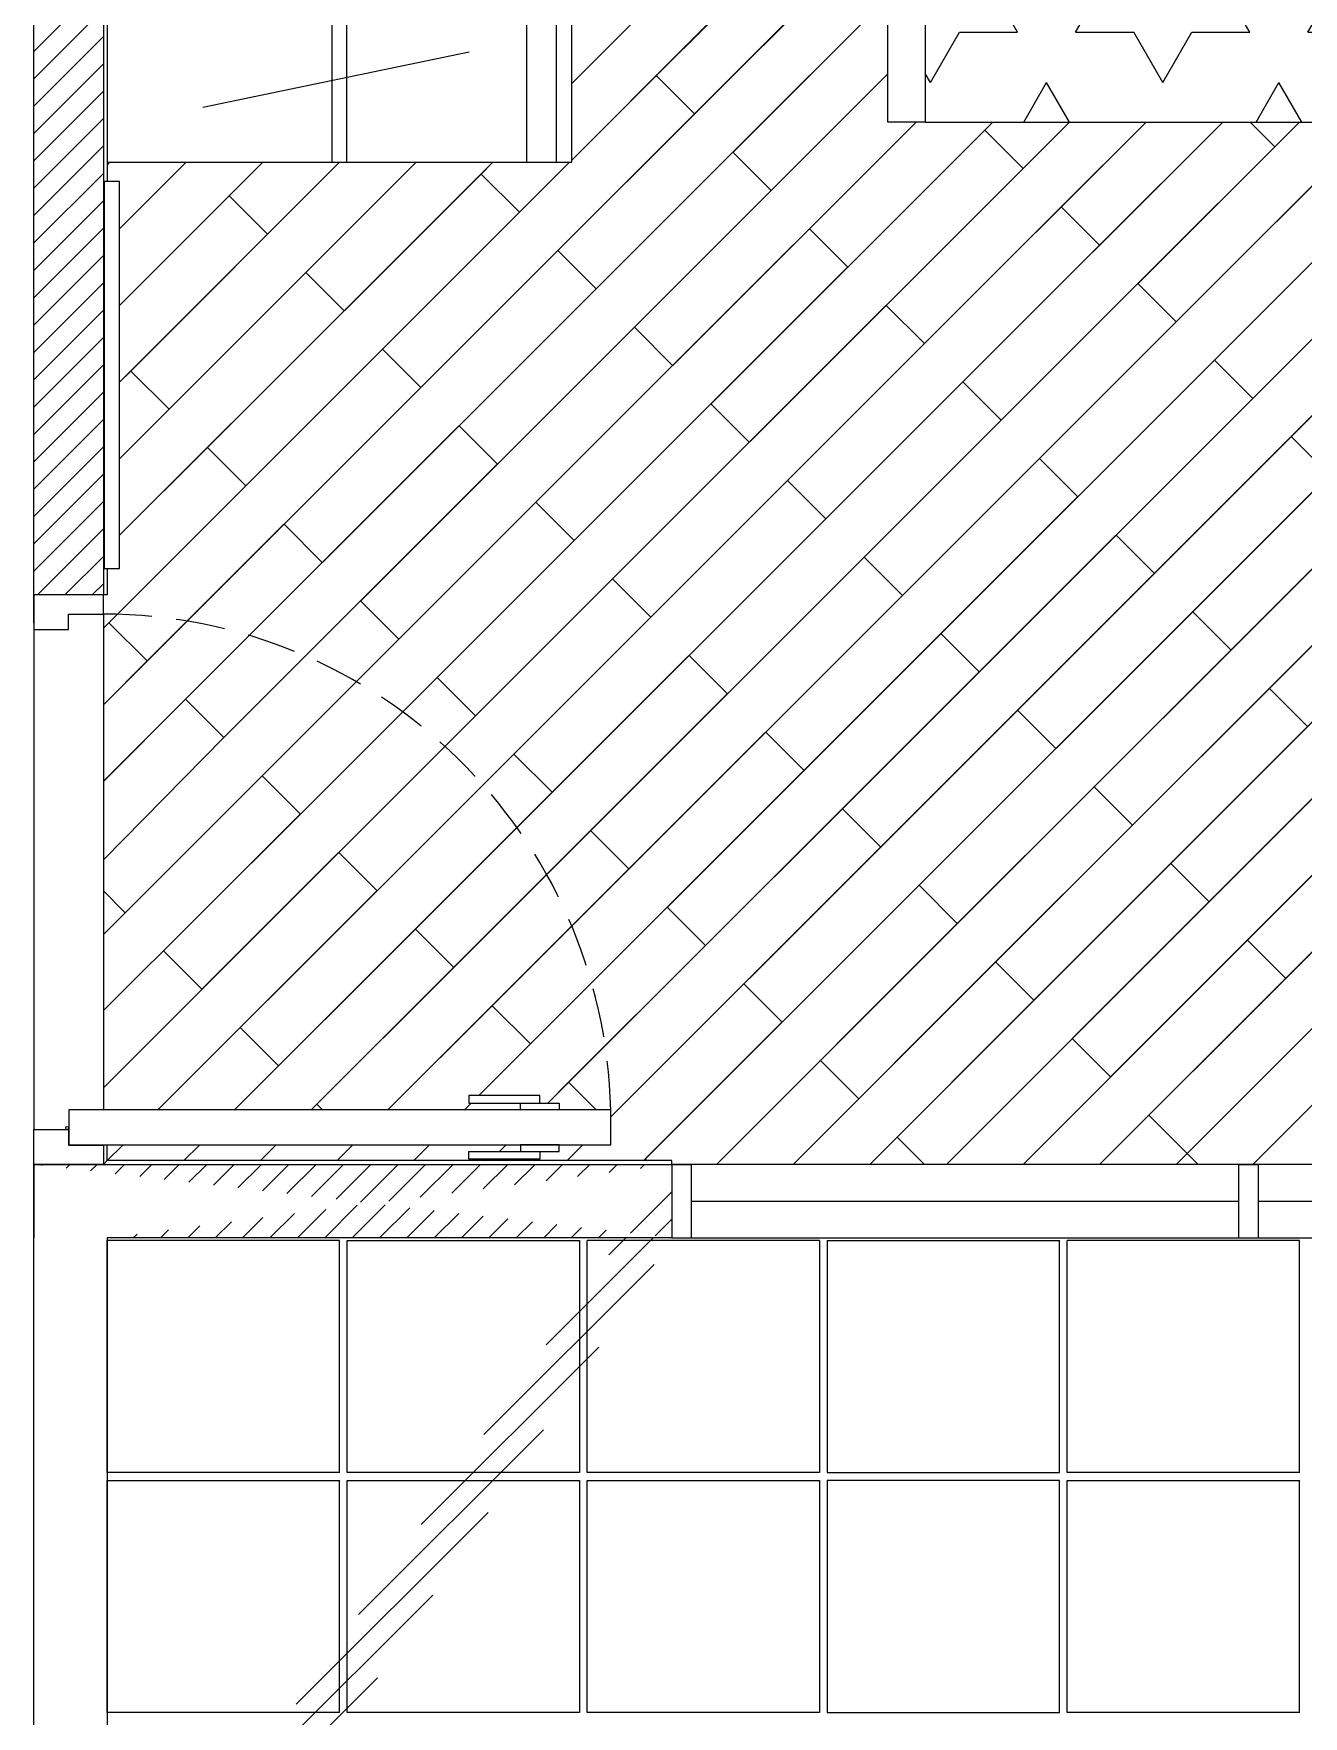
# Model space of a CAD drawing. Header units: inches. Extents: x 342 to 2540, y 601 to 2289.
# Drawn here: x 1274.9 to 1438.9, y 1445.1 to 1662.6 of the extents above; entities that cross this region are included whole.
import ezdxf

# ---------------------------------------------------------------- set-up
doc = ezdxf.new("R2010")
doc.units = ezdxf.units.IN
doc.header["$MEASUREMENT"] = 0
doc.linetypes.add('TRATTEGGIATA2', pattern=[9.524999999999999, 6.35, -3.175])
doc.layers.get('0').update_dxf_attribs({"color": 140})
for name, color, linetype, lineweight in [('A-ANNO-DIMS', 3, 'Continuous', 18), ('A-DETL-MBND', 140, 'Continuous', 18), ('A-DOOR-FULL', 2, 'Continuous', 25), ('A-FURN', 8, 'Continuous', 18), ('battiscopa e pavimento', 6, 'Continuous', 13)]:
    doc.layers.add(name, color=color, linetype=linetype, lineweight=lineweight)
doc.layers.add('FINESTRE', color=4, linetype='Continuous')
pattern_1 = [(45, (0, 0), (-1.767766952966369, 1.767766952966369), [])]

msp = doc.modelspace()

# ---------------------------------------------------------------- hatches: boundary and pattern name
h = msp.add_hatch()
h.set_pattern_fill('ANSI31', color=1, scale=20)
h.set_pattern_definition(pattern_1)
h.paths.add_polyline_path([(1283.916003930151, 1846.474467458453), (1386.994866357917, 1846.478705892539), (1386.994508540201, 1856.073812090973), (1274.914627153218, 1856.07427179651), (1274.915985472603, 1590.080532234203), (1283.916137934395, 1590.080532234203)])
h = msp.add_hatch()
h.set_pattern_fill('ANSI31', color=1, scale=20)
h.set_pattern_definition(pattern_1)
h.paths.add_polyline_path([(1284.416763746271, 1159.274944094358), (1274.9167637463, 1159.274944094358), (1274.916553833468, 1238.764921259105), (1284.416763746271, 1238.764921259105)])
edge = h.paths.add_edge_path()
edge.add_line((1274.916763746242, 1397.972087950824), (1274.91592409497, 1516.465623960917))
edge.add_line((1274.917054654176, 1397.972087963047), (1284.416553833438, 1397.972487557781))
edge.add_line((1284.416553833438, 1506.965219879857), (1284.416553833438, 1397.972087950824))
edge.add_line((1357.341771569049, 1506.965519211618), (1284.416553833438, 1506.965219879857))
edge.add_line((1357.341493862984, 1516.465549708278), (1357.342267569218, 1506.96587067007))
edge.add_line((1274.916003930136, 1516.466074298319), (1357.341493862984, 1516.465549708278))
at = {"layer": 'A-FURN'}
h = msp.add_hatch(dxfattribs=at)
h.set_pattern_fill('STARS', color=256, scale=60)
h.set_pattern_definition([(0, (-0.5006957884772874, -3.347603296788293e-06), (0, 12.99038106), [7.5, -7.5]), (59.99999999999999, (-0.5006957884772874, -3.347603296788293e-06), (-11.25000000280022, 6.495190530000002), [7.5, -7.5]), (120, (3.249304211522713, 6.495187212396702), (-11.25000000280023, -6.495190529999998), [7.5, -7.5])])
h.paths.add_polyline_path([(1390.088664105395, 1793.768715530921), (1390.088664105441, 1651.174012768629), (1512.610169872379, 1651.174012768629), (1510.718348818626, 1651.24644994427), (1507.182306048515, 1651.779150257803), (1503.835762262577, 1652.847059050887), (1500.819662002448, 1654.589937480401), (1498.274949809855, 1657.147546703223), (1496.342570226387, 1660.659647876278), (1495.120239638471, 1665.218727434026), (1494.532761811241, 1670.728172921295), (1494.461712354667, 1677.044097160538), (1494.788666878629, 1684.022612974118), (1495.395200993006, 1691.519833184443), (1496.162890307767, 1699.391870613964), (1496.973310432794, 1707.494838085009), (1497.708036977964, 1715.68484842011), (1498.272678555111, 1723.826371537475), (1498.668975783392, 1731.817305738937), (1498.922702283915, 1739.563906422213), (1499.059631677745, 1746.972428985068), (1499.105537585991, 1753.949128825174), (1499.086193629672, 1760.400261340251), (1499.027373429897, 1766.232081928013), (1498.954850607732, 1771.350845986185), (1498.890998892592, 1775.692188327376), (1498.844592447165, 1779.309261423681), (1498.821005542357, 1782.28459716212), (1498.825612449253, 1784.700727429677), (1498.863787438757, 1786.640184113335), (1498.94090478191, 1788.185499100123), (1499.062338749707, 1789.419204277024), (1499.233463613053, 1790.423831531112), (1499.459675125798, 1791.270490538241), (1499.746454972536, 1791.984602130438), (1500.099306320761, 1792.5801649286), (1500.523732337968, 1793.071177553625), (1501.018635056465, 1793.466367485176), (1501.204196747131, 1793.651929175842), (1501.087410392009, 1793.768715530964)])

# ---------------------------------------------------------------- linework, layer by layer
for p, q in [((1283.916137934395, 1590.080532234203), (1274.91613793438, 1590.080532234203)), ((1274.916003930136, 1516.466074298319), (1274.916003930136, 1506.96584629974))]:
    msp.add_line(p, q)
at = {"color": 6}
for p, q in [((1283.916137934395, 1587.580532234194), (1283.916137934395, 1523.499416085057)), ((1274.91613793438, 1585.580532234196), (1274.91613793438, 1520.966074298326))]:
    msp.add_line(p, q, dxfattribs=at)
for points in [[(1283.916003930149, 1635.260013537656), (1283.916070932273, 1635.260080539779)], [(1283.916070932273, 1635.260080539779), (1283.916003930149, 1635.260013537656)], [(1283.916003930149, 1625.360518601044), (1283.916070932273, 1625.360585603167)], [(1283.916070932273, 1625.360585603167), (1283.916003930149, 1625.360518601044)], [(1283.91600393015, 1615.461023664433), (1283.916070932273, 1615.461090666556)], [(1283.916070932273, 1615.461090666556), (1283.91600393015, 1615.461023664433)], [(1283.91600393015, 1605.561528727821), (1283.916070932273, 1605.561595729945)], [(1283.916070932273, 1605.561595729945), (1283.91600393015, 1605.561528727821)], [(1283.91600393015, 1595.66203379121), (1283.916070932273, 1595.662100793333)], [(1283.916070932273, 1595.662100793333), (1283.91600393015, 1595.66203379121)]]:
    msp.add_lwpolyline(points)
at = {"layer": 'A-ANNO-DIMS'}
msp.add_line((1284.415572528938, 1518.966074298328), (1283.916003930151, 1518.966074298328), dxfattribs=at)
at = {"layer": 'A-DETL-MBND'}
for p, q in [((1274.916003930136, 1586.466074298346), (1274.916003930136, 1846.474467458453)), ((1283.916003930151, 1846.474467458453), (1283.916137934395, 1590.080532234203)), ((1274.916763746242, 1397.972087950824), (1274.91592409497, 1516.465623960917)), ((1274.916003930136, 1516.466074298319), (1357.341493862984, 1516.465549708278)), ((1357.341493862984, 1516.465549708278), (1357.342267569218, 1506.96587067007)), ((1357.341771569049, 1506.965519211618), (1284.416553833438, 1506.965219879857)), ((1284.416553833438, 1506.965219879857), (1284.416553833438, 1397.972087950824))]:
    msp.add_line(p, q, dxfattribs=at)
at = {"layer": 'A-DOOR-FULL'}
for p, q in [((1274.91613793438, 1590.080532234203), (1274.91613793438, 1585.580532234196)), ((1283.916137934395, 1587.580532234194), (1283.916137934395, 1590.080532234203)), ((1279.416137934388, 1585.580532234196), (1279.416137934388, 1587.580532234194)), ((1279.416137934388, 1587.580532234194), (1283.916137934395, 1587.580532234194)), ((1274.91613793438, 1585.580532234196), (1279.416137934388, 1585.580532234196))]:
    msp.add_line(p, q, dxfattribs=at)
for points in [[(1331.108093207344, 1524.373263878825), (1340.308093207035, 1524.373263878825), (1340.308093207035, 1525.373263878825), (1331.108093207344, 1525.373263878825)], [(1337.808093207072, 1524.373263878825), (1342.808093206999, 1524.373263878825), (1342.808093206999, 1523.519416085057), (1337.808093207072, 1523.519416085057)], [(1331.108093207344, 1518.125568291283), (1340.308093207035, 1518.125568291283), (1340.308093207035, 1517.125568291283), (1331.108093207344, 1517.125568291283)], [(1337.808093207072, 1518.125568291283), (1342.808093206999, 1518.125568291283), (1342.808093206999, 1518.97941608505), (1337.808093207072, 1518.97941608505)]]:
    msp.add_lwpolyline(points, close=True, dxfattribs=at)
for points in [[(1349.456548948203, 1523.499416085057), (1279.456548948221, 1523.499416085057), (1279.456548948221, 1518.99941608505), (1349.456548948203, 1518.99941608505), (1349.456548948203, 1523.499416085057)], [(1283.916003930151, 1518.966074298328), (1283.916003930151, 1516.466074298319), (1274.916003930136, 1516.466074298319), (1274.916003930136, 1520.966074298326), (1279.416003930144, 1520.966074298326), (1279.416003930144, 1518.966074298328), (1283.916003930151, 1518.966074298328)]]:
    msp.add_lwpolyline(points, dxfattribs=at)
msp.add_circle((1279.249265418678, 1521.168282989073), 0.2, dxfattribs=at)
at = {"layer": 'A-DOOR-FULL', "linetype": 'TRATTEGGIATA2'}
msp.add_arc((1283.880133720225, 1521.987459118984), 65.59308299661465, 1.291684763884508, 89.96855019575266, dxfattribs=at)
at = {"layer": 'A-FURN'}
for p, q in [((1338.622870003634, 1645.974467458453), (1338.622870003634, 1845.974467458453)), ((1342.416004579215, 1845.974467458454), (1342.416004579215, 1645.974467458454)), ((1390.088664105441, 1651.174012768629), (1525.182612505103, 1651.174012768629))]:
    msp.add_line(p, q, dxfattribs=at)
at = {"layer": 'A-FURN', "lineweight": 20, "transparency": 33554687}
for p, q in [((1313.469317284679, 1645.974467458454), (1313.469317284679, 1745.974467458454)), ((1315.36269187376, 1645.974467458454), (1315.36269187376, 1745.974467458454)), ((1296.752851041163, 1653.094170573871), (1331.154292905336, 1660.229579840474))]:
    msp.add_line(p, q, dxfattribs=at)
at = {"layer": 'A-FURN'}
for points in [[(1284.416004579225, 1645.974467458454), (1344.416004579215, 1645.974467458454), (1344.416004579215, 1845.974467458454), (1284.416004579225, 1845.974467458454)], [(1385.252339906209, 1651.174012768629), (1385.252339906209, 1793.768715530919), (1390.088664105395, 1793.768715530919), (1390.088664105441, 1651.174012768629)], [(1286.016111081925, 1593.458086966171), (1286.016111081925, 1643.494892433136), (1284.016111081924, 1643.494892433136), (1284.016111081925, 1593.458086966171)]]:
    msp.add_lwpolyline(points, close=True, dxfattribs=at)
at = {"layer": 'battiscopa e pavimento'}
for p, q in [((1284.416004579225, 1845.974467458454), (1284.416004065636, 1643.494892433136)), ((1284.416003938718, 1593.458086966171), (1284.416003930151, 1590.080532234203)), ((1284.416003930151, 1590.080532234203), (1283.916137934395, 1590.080532234203)), ((1284.415572528938, 1516.965642897106), (1284.415572528938, 1518.966074298328)), ((1283.916003930151, 1516.466074298319), (1284.41557252926, 1516.965642897106)), ((1357.341493862984, 1516.965642897106), (1284.415572528938, 1516.965642897106)), ((1357.341493862984, 1516.465549708278), (1357.341493862984, 1516.965642897106)), ((1314.416553833788, 1506.631362143792), (1284.416553833438, 1506.631362143792)), ((1284.416553833438, 1476.631362143792), (1284.416553833438, 1506.631362143792)), ((1314.416553833438, 1476.631362143792), (1314.416553833438, 1506.631362143792)), ((1315.416553833788, 1506.631362143792), (1345.416553833788, 1506.631362143792)), ((1315.416553833438, 1476.631362143792), (1315.416553833438, 1506.631362143792)), ((1345.416553833438, 1506.631362143792), (1345.416553833438, 1476.631362143792)), ((1376.416553834137, 1506.631362143792), (1346.416553833788, 1506.631362143792)), ((1346.416553833438, 1476.631362143792), (1346.416553833438, 1506.631362143792)), ((1376.416553833438, 1506.631362143792), (1376.416553833438, 1476.631362143792)), ((1377.416553834137, 1506.631362143792), (1407.416553834137, 1506.631362143792)), ((1377.416553833438, 1506.631362143792), (1377.416553833788, 1476.631362143792)), ((1407.416553833788, 1476.631362143792), (1407.416553833788, 1506.631362143792)), ((1438.416553834486, 1506.631362143792), (1408.416553834137, 1506.631362143792)), ((1408.416553833788, 1476.631362143792), (1408.416553833788, 1506.631362143792)), ((1438.416553834486, 1476.631362143792), (1438.416553834486, 1506.631362143792)), ((1314.416553833438, 1476.631362143792), (1284.416553833438, 1476.631362143792)), ((1345.416553833438, 1476.631362143792), (1315.416553833438, 1476.631362143792)), ((1376.416553833438, 1476.631362143792), (1346.416553833438, 1476.631362143792)), ((1377.416553833788, 1476.631362143792), (1407.416553833788, 1476.631362143792)), ((1438.416553834486, 1476.631362143792), (1408.416553833788, 1476.631362143792)), ((1284.416553833438, 1475.631362143792), (1314.416553833438, 1475.631362143792)), ((1284.416553833438, 1445.631362143792), (1284.416553833438, 1475.631362143792)), ((1314.416553833438, 1445.631362143792), (1314.416553833438, 1475.631362143792)), ((1315.416553833438, 1475.631362143789), (1345.416553833438, 1475.631362143788)), ((1315.416553833438, 1445.631362143792), (1315.416553833438, 1475.631362143792)), ((1345.416553833438, 1475.631362143792), (1345.416553833438, 1445.631362143792)), ((1346.416553833438, 1475.631362143792), (1376.416553833438, 1475.631362143792)), ((1346.416553833438, 1445.631362143792), (1346.416553833438, 1475.631362143791)), ((1376.416553833438, 1475.631362143791), (1376.416553833438, 1445.631362143792)), ((1407.416553833788, 1475.631362143792), (1377.416553833787, 1475.631362143791)), ((1377.416553833438, 1475.631362143792), (1377.416553833787, 1445.631362143792)), ((1407.416553833787, 1445.631362143792), (1407.416553833787, 1475.631362143792)), ((1408.416553833788, 1475.631362143791), (1438.416553834486, 1475.631362143792)), ((1408.416553833787, 1445.631362143792), (1408.416553833787, 1475.631362143792)), ((1438.416553834486, 1445.631362143792), (1438.416553834486, 1475.631362143792)), ((1314.416553833438, 1445.631362143792), (1284.416553833438, 1445.631362143792)), ((1345.416553833438, 1445.631362143792), (1315.416553833438, 1445.631362143792)), ((1376.416553833438, 1445.631362143792), (1346.416553833438, 1445.631362143792)), ((1377.416553833787, 1445.631362143792), (1407.416553833787, 1445.631362143792)), ((1438.416553834486, 1445.631362143792), (1408.416553833787, 1445.631362143792))]:
    msp.add_line(p, q, dxfattribs=at)
for points in [[(1344.416004579215, 1656.162034440276), (1385.252339906209, 1696.998369767269)], [(1385.252339906209, 1687.098874830657), (1355.333788829993, 1657.180323754442), (1360.283536298299, 1652.230576286136), (1385.252339906209, 1677.199379894046)], [(1344.62793253625, 1646.474467460699), (1373.011458359657, 1674.857993284105), (1368.061710891351, 1679.807740752411), (1344.416004579215, 1656.162034440276)], [(1385.252339906209, 1667.299884957434), (1365.233283766604, 1647.28082881783), (1370.18303123491, 1642.331081349524), (1385.252339906209, 1657.400390020823)], [(1344.127932534005, 1645.974467458454), (1319.978449770666, 1621.824984695114), (1324.928197238971, 1616.875237226808), (1360.283536298299, 1652.230576286136), (1355.333788829993, 1657.180323754442), (1352.013237644775, 1653.859772569224)], [(1385.252339906209, 1657.400390020823), (1352.505361705247, 1624.653411819861), (1357.455109173552, 1619.703664351555), (1388.92546093823, 1651.174016116232)], [(1388.92546093823, 1651.174016116232), (1375.132778703216, 1637.381333881219), (1380.082526171522, 1632.431586412913), (1398.824955874841, 1651.174016116232)], [(1408.724450811453, 1651.174016116232), (1385.032273639828, 1627.481838944607), (1389.982021108133, 1622.532091476301), (1418.623945748064, 1651.174016116232)], [(1428.523440684676, 1651.174016116232), (1394.931768576439, 1617.582344007996), (1399.881516044745, 1612.63259653969), (1435.236855104072, 1647.987935599017), (1432.050774586857, 1651.174016116232)], [(1398.824955874841, 1651.174016116232), (1397.760195701185, 1650.109255942577), (1402.709943169491, 1645.159508474271), (1408.724450811453, 1651.174016116232)], [(1418.623945748064, 1651.174016116232), (1407.659690637797, 1640.209761005965), (1412.609438106103, 1635.260013537659), (1428.523440684676, 1651.174016116232)], [(1438.422935621287, 1651.174016116232), (1417.559185574409, 1630.310266069353), (1422.508933042714, 1625.360518601048), (1448.322430557899, 1651.174016116232)], [(1458.221925494511, 1651.174016116232), (1427.45868051102, 1620.410771132742), (1432.408427979326, 1615.461023664436), (1467.763767038653, 1650.816362723764), (1467.406113646184, 1651.174016116232)], [(1432.050774586857, 1651.174016116232), (1435.236855104072, 1647.987935599017), (1438.422935621287, 1651.174016116232)], [(1344.62793253625, 1646.474467460699), (1344.416004579215, 1646.262539503664)], [(1344.416004579215, 1646.262539503664), (1344.62793253625, 1646.474467460699)], [(1284.730962914336, 1645.974467458454), (1284.416004071127, 1645.659508615245)], [(1285.916070932273, 1627.360585603168), (1304.529952787559, 1645.974467458454)], [(1294.630457850948, 1645.974467458454), (1286.016111081925, 1637.360120689431)], [(1286.016111081925, 1637.360120689431), (1294.630457850948, 1645.974467458454)], [(1314.429447724171, 1645.974467458454), (1287.451537836085, 1618.996557570368), (1292.40128530439, 1614.046810102062), (1324.328942660782, 1645.974467458454)], [(1304.529952787559, 1645.974467458454), (1300.179459897442, 1641.623974568337), (1305.129207365748, 1636.674227100031), (1314.429447724171, 1645.974467458454)], [(1324.328942660782, 1645.974467458454), (1310.078954834054, 1631.724479631726), (1315.02870230236, 1626.77473216342), (1334.228437597394, 1645.974467458454)], [(1334.228437597394, 1645.974467458454), (1332.706371832023, 1644.452401693084), (1337.656119300329, 1639.502654224778), (1344.127932534005, 1645.974467458454)], [(1286.016111081925, 1617.561130816208), (1305.129207365748, 1636.674227100031), (1300.179459897442, 1641.623974568337), (1285.916070932273, 1627.360585603168)], [(1286.016111081925, 1597.762140942986), (1315.02870230236, 1626.77473216342), (1310.078954834054, 1631.724479631726), (1286.016111081925, 1607.661635879597)], [(1286.016111081925, 1607.661635879597), (1292.40128530439, 1614.046810102062), (1287.451537836085, 1618.996557570368), (1286.016111081925, 1617.561130816208)], [(1283.916137934395, 1585.762672858843), (1302.300780241002, 1604.14731516545), (1297.351032772696, 1609.097062633756), (1286.016111081925, 1597.762140942986)], [(1283.916137934395, 1565.972171735569), (1312.200275177613, 1594.247820228839), (1307.250527709308, 1599.197567697145), (1283.91600393015, 1575.863043917987)], [(1283.916137934395, 1575.863177922232), (1289.572858179644, 1581.519898167481), (1284.623110711338, 1586.469645635787), (1283.91600393015, 1585.762538854599)], [(1283.916137934395, 1555.810602939006), (1299.472353116255, 1571.620403230869), (1294.52260564795, 1576.570150699175), (1283.91600393015, 1565.963548981376)], [(1283.916137934395, 1536.337215696866), (1309.371848052867, 1561.720908294258), (1304.422100584561, 1566.670655762564), (1283.916003930151, 1546.164559108153)], [(1350.312973549836, 1523.466074298335), (1384.32516685864, 1557.478267607139), (1379.375419390335, 1562.428015075445), (1344.020080331007, 1527.072676016118), (1347.626682048789, 1523.466074298335)], [(1320.614488740002, 1523.466074298335), (1351.798254924059, 1554.649840482393), (1346.848507455754, 1559.599587950699), (1311.493168396426, 1524.244248891371), (1312.271342989462, 1523.466074298335)], [(1290.916003930167, 1523.466074298335), (1319.271342989478, 1551.821413357646), (1314.321595521173, 1556.771160825952), (1283.916137934395, 1526.365703239174)], [(1392.810416401115, 1516.466042466556), (1426.751573729833, 1550.407199795274), (1421.801826261527, 1555.35694726358), (1386.4464872022, 1520.001608204253), (1389.982052113115, 1516.466043293337)], [(1283.916137934395, 1546.164693112397), (1286.744431054897, 1548.9929862329), (1283.916137934395, 1551.821279353403)], [(1363.11194027267, 1516.466051147946), (1394.224661795252, 1547.578772670528), (1389.274914326946, 1552.528520138834), (1353.919575267619, 1517.173181079506), (1354.127113450019, 1516.965642897106)], [(1341.320668193714, 1524.373263878825), (1361.697749860671, 1544.750345545781), (1356.748002392365, 1549.700093014087), (1332.421173257103, 1525.373263878825)], [(1310.71499380339, 1523.466074298335), (1329.17083792609, 1541.921918421035), (1324.221090457784, 1546.871665889341), (1300.815498866779, 1523.466074298335)], [(1442.307876615189, 1516.466027997573), (1469.177980601025, 1543.336131983409), (1464.22823313272, 1548.285879451715), (1432.408384572374, 1516.46603089137)], [(1412.609400486745, 1516.466036678963), (1436.651068666444, 1540.507704858663), (1431.701321198139, 1545.457452326968), (1402.70990844393, 1516.46603957276)], [(1382.9109243583, 1516.466045360353), (1404.124156731863, 1537.679277733916), (1399.174409263558, 1542.629025202222), (1373.011432315485, 1516.466048254149)], [(1353.712037085219, 1516.965642897106), (1371.597244797282, 1534.85085060917), (1366.647497328977, 1539.800598077476), (1349.456548948203, 1522.609649696702)], [(1332.421173257103, 1525.373263878825), (1339.070332862701, 1532.022423484423), (1334.120585394396, 1536.972170952729), (1320.614488740002, 1523.466074298335)], [(1300.815498866779, 1523.466074298335), (1306.54342092812, 1529.193996359677), (1301.593673459815, 1534.143743827983), (1290.916003930167, 1523.466074298335)], [(1373.011432315485, 1516.466048254149), (1381.496739733894, 1524.951355672558), (1376.546992265588, 1529.901103140864), (1363.11194027267, 1516.466051147946)], [(1347.626682048789, 1523.466074298335), (1344.020080331007, 1527.072676016118), (1341.320668193714, 1524.373263878825)], [(1312.271342989462, 1523.466074298335), (1311.493168396426, 1524.244248891371), (1310.71499380339, 1523.466074298335)], [(1330.513983676613, 1523.466074298335), (1331.421173257103, 1524.373263878825)], [(1331.421173257103, 1524.373263878825), (1330.513983676613, 1523.466074298335)], [(1284.415572528938, 1516.965642897106), (1286.41600393016, 1518.966074298328)], [(1286.41600393016, 1518.966074298328), (1284.415572528938, 1516.965642897106)], [(1294.315067465549, 1516.965642897106), (1296.315498866772, 1518.966074298328)], [(1296.315498866772, 1518.966074298328), (1294.315067465549, 1516.965642897106)], [(1304.214562402161, 1516.965642897106), (1306.214993803383, 1518.966074298328)], [(1306.214993803383, 1518.966074298328), (1304.214562402161, 1516.965642897106)], [(1314.114057338772, 1516.965642897106), (1316.114488739995, 1518.966074298328)], [(1316.114488739995, 1518.966074298328), (1314.114057338772, 1516.965642897106)], [(1324.013552275384, 1516.965642897106), (1326.013983676606, 1518.966074298328)], [(1326.013983676606, 1518.966074298328), (1324.013552275384, 1516.965642897106)], [(1335.913478613218, 1518.966074298328), (1335.072972606172, 1518.125568291283)], [(1335.072972606172, 1518.125568291283), (1335.913478613218, 1518.966074298328)], [(1343.812542148607, 1516.965642897106), (1345.812973549829, 1518.966074298328)], [(1345.812973549829, 1518.966074298328), (1343.812542148607, 1516.965642897106)], [(1389.982052113115, 1516.466043293337), (1386.4464872022, 1520.001608204253), (1382.9109243583, 1516.466045360353)], [(1333.913047211995, 1516.965642897106), (1334.072972606172, 1517.125568291283)], [(1334.072972606172, 1517.125568291283), (1333.913047211995, 1516.965642897106)], [(1425.337401507437, 1516.466032958343), (1423.923146605086, 1517.880287860693), (1422.508892529559, 1516.466033785166)]]:
    msp.add_lwpolyline(points, dxfattribs=at)
for points in [[(1342.605866768635, 1634.552906756472), (1347.555614236941, 1629.603159288166), (1382.910953296268, 1664.958498347494), (1377.961205827962, 1669.9082458158)], [(1362.404856641858, 1614.753916883249), (1367.354604110164, 1609.804169414943), (1402.709943169491, 1645.159508474271), (1397.760195701185, 1650.109255942577)], [(1329.877944707277, 1611.925489758503), (1334.827692175583, 1606.975742290197), (1370.18303123491, 1642.331081349524), (1365.233283766604, 1647.28082881783)], [(1297.351032772696, 1609.097062633756), (1302.300780241002, 1604.14731516545), (1337.656119300329, 1639.502654224778), (1332.706371832023, 1644.452401693084)], [(1437.358175447632, 1610.51127619613), (1442.307922915937, 1605.561528727825), (1477.663261975265, 1640.916867787152), (1472.713514506959, 1645.866615255458)], [(1404.831263513051, 1607.682849071384), (1409.781010981356, 1602.733101603078), (1445.136350040684, 1638.088440662406), (1440.186602572378, 1643.038188130711)], [(1372.30435157847, 1604.854421946638), (1377.254099046775, 1599.904674478332), (1412.609438106103, 1635.260013537659), (1407.659690637797, 1640.209761005965)], [(1339.777439643889, 1602.025994821891), (1344.727187112194, 1597.076247353585), (1380.082526171522, 1632.431586412913), (1375.132778703216, 1637.381333881219)], [(1307.250527709308, 1599.197567697145), (1312.200275177613, 1594.247820228839), (1347.555614236941, 1629.603159288166), (1342.605866768635, 1634.552906756472)], [(1414.730758449662, 1597.783354134772), (1419.680505917968, 1592.833606666467), (1455.035844977295, 1628.188945725794), (1450.086097508989, 1633.1386931941)], [(1382.203846515081, 1594.954927010026), (1387.153593983387, 1590.00517954172), (1422.508933042714, 1625.360518601048), (1417.559185574409, 1630.310266069353)], [(1349.6769345805, 1592.12649988528), (1354.626682048806, 1587.176752416974), (1389.982021108133, 1622.532091476301), (1385.032273639828, 1627.481838944607)], [(1317.150022645919, 1589.298072760533), (1322.099770114225, 1584.348325292227), (1357.455109173552, 1619.703664351555), (1352.505361705247, 1624.653411819861)], [(1424.630253386274, 1587.883859198161), (1429.580000854579, 1582.934111729855), (1464.935339913907, 1618.289450789183), (1459.985592445601, 1623.239198257488)], [(1284.623110711338, 1586.469645635787), (1289.572858179644, 1581.519898167481), (1324.928197238971, 1616.875237226808), (1319.978449770666, 1621.824984695114)], [(1392.103341451693, 1585.055432073415), (1397.053088919998, 1580.105684605109), (1432.408427979326, 1615.461023664436), (1427.45868051102, 1620.410771132742)], [(1359.576429517112, 1582.227004948668), (1364.526176985417, 1577.277257480362), (1399.881516044745, 1612.63259653969), (1394.931768576439, 1617.582344007996)], [(1327.049517582531, 1579.398577823922), (1331.999265050836, 1574.448830355616), (1367.354604110164, 1609.804169414943), (1362.404856641858, 1614.753916883249)], [(1294.52260564795, 1576.570150699175), (1299.472353116255, 1571.620403230869), (1334.827692175583, 1606.975742290197), (1329.877944707277, 1611.925489758503)], [(1434.529748322885, 1577.984364261549), (1439.479495791191, 1573.034616793244), (1474.834834850518, 1608.389955852571), (1469.885087382213, 1613.339703320877)], [(1402.002836388304, 1575.155937136803), (1406.95258385661, 1570.206189668497), (1442.307922915937, 1605.561528727825), (1437.358175447632, 1610.51127619613)], [(1369.475924453723, 1572.327510012057), (1374.425671922029, 1567.377762543751), (1409.781010981356, 1602.733101603078), (1404.831263513051, 1607.682849071384)], [(1336.949012519142, 1569.49908288731), (1341.898759987448, 1564.549335419004), (1377.254099046775, 1599.904674478332), (1372.30435157847, 1604.854421946638)], [(1304.422100584561, 1566.670655762564), (1309.371848052867, 1561.720908294258), (1344.727187112194, 1597.076247353585), (1339.777439643889, 1602.025994821891)], [(1411.902331324916, 1565.256442200191), (1416.852078793221, 1560.306694731886), (1452.207417852549, 1595.662033791213), (1447.257670384243, 1600.611781259519)], [(1379.375419390335, 1562.428015075445), (1384.32516685864, 1557.478267607139), (1419.680505917968, 1592.833606666467), (1414.730758449662, 1597.783354134772)], [(1346.848507455754, 1559.599587950699), (1351.798254924059, 1554.649840482393), (1387.153593983387, 1590.00517954172), (1382.203846515081, 1594.954927010026)], [(1314.321595521173, 1556.771160825952), (1319.271342989478, 1551.821413357646), (1354.626682048806, 1587.176752416974), (1349.6769345805, 1592.12649988528)], [(1421.801826261527, 1555.35694726358), (1426.751573729833, 1550.407199795274), (1462.10691278916, 1585.762538854602), (1457.157165320855, 1590.712286322907)], [(1389.274914326946, 1552.528520138834), (1394.224661795252, 1547.578772670528), (1429.580000854579, 1582.934111729855), (1424.630253386274, 1587.883859198161)], [(1356.748002392365, 1549.700093014087), (1361.697749860671, 1544.750345545781), (1397.053088919998, 1580.105684605109), (1392.103341451693, 1585.055432073415)], [(1324.221090457784, 1546.871665889341), (1329.17083792609, 1541.921918421035), (1364.526176985417, 1577.277257480362), (1359.576429517112, 1582.227004948668)], [(1291.694178523203, 1544.043238764594), (1296.643925991509, 1539.093491296288), (1331.999265050836, 1574.448830355616), (1327.049517582531, 1579.398577823922)], [(1431.701321198139, 1545.457452326968), (1436.651068666444, 1540.507704858663), (1472.006407725772, 1575.86304391799), (1467.056660257466, 1580.812791386296)], [(1399.174409263558, 1542.629025202222), (1404.124156731863, 1537.679277733916), (1439.479495791191, 1573.034616793244), (1434.529748322885, 1577.984364261549)], [(1366.647497328977, 1539.800598077476), (1371.597244797282, 1534.85085060917), (1406.95258385661, 1570.206189668497), (1402.002836388304, 1575.155937136803)], [(1334.120585394396, 1536.972170952729), (1339.070332862701, 1532.022423484423), (1374.425671922029, 1567.377762543751), (1369.475924453723, 1572.327510012057)], [(1301.593673459815, 1534.143743827983), (1306.54342092812, 1529.193996359677), (1341.898759987448, 1564.549335419004), (1336.949012519142, 1569.49908288731)], [(1409.073904200169, 1532.72953026561), (1414.023651668475, 1527.779782797305), (1449.378990727802, 1563.135121856632), (1444.429243259497, 1568.084869324938)], [(1376.546992265588, 1529.901103140864), (1381.496739733894, 1524.951355672558), (1416.852078793221, 1560.306694731886), (1411.902331324916, 1565.256442200191)], [(1418.973399136781, 1522.830035328999), (1423.923146605086, 1517.880287860693), (1459.278485664414, 1553.235626920021), (1454.328738196108, 1558.185374388326)]]:
    msp.add_lwpolyline(points, close=True, dxfattribs=at)
at = {"layer": 'FINESTRE', "lineweight": 20}
for p, q in [((1430.57567456244, 1516.46852514657), (1357.341472834557, 1516.465444563051)), ((1506.316390442496, 1516.466902374009), (1430.583236774235, 1516.465444563051)), ((1359.841867962266, 1511.719027682671), (1430.575874349186, 1511.719027682671)), ((1433.075676449196, 1511.715947099151), (1503.816790049448, 1511.715947099151))]:
    msp.add_line(p, q, dxfattribs=at)
at = {"layer": 'FINESTRE'}
for p, q in [((1357.341867962257, 1516.465660757217), (1359.841867962266, 1516.465660757217)), ((1357.342267569218, 1516.465646598907), (1357.342267569218, 1506.96585651176)), ((1359.841867962266, 1516.465660757217), (1359.841867962266, 1506.96587067007)), ((1430.576080998264, 1506.990261934921), (1430.57567564416, 1516.465492540779)), ((1430.57567564416, 1516.465492540779), (1433.075675644169, 1516.465492540779)), ((1433.075675644169, 1516.465492540779), (1433.075681391312, 1506.990261934921)), ((1357.342267569218, 1506.96587067007), (1506.316312562055, 1506.966714493274))]:
    msp.add_line(p, q, dxfattribs=at)

doc.saveas('drawing.dxf')
